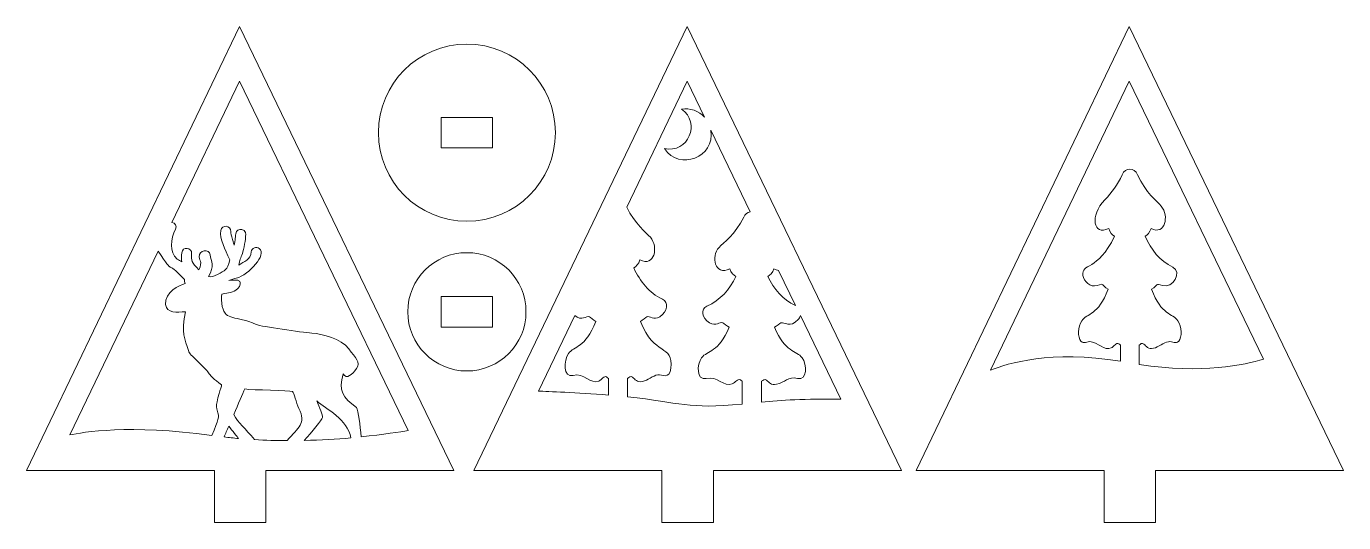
# Model space of a CAD drawing. Header units: inches. Extents: x 0.2 to 15.5, y 0.1 to 5.8.
import ezdxf

# ---------------------------------------------------------------- set-up
doc = ezdxf.new("R2010")
doc.units = ezdxf.units.IN
doc.header["$MEASUREMENT"] = 0
doc.layers.add('_U+0421_U+043B_U+043E_U+0439 1', color=7, linetype='Continuous')

msp = doc.modelspace()

# ---------------------------------------------------------------- linework, layer by layer
at = {"layer": '_U+0421_U+043B_U+043E_U+0439 1', "color": 1, "lineweight": 9, "true_color": 0xff0000}
for points in [[(2.645, 5.846), (0.158, 0.67), (2.351, 0.67), (2.351, 0.062), (2.952, 0.062), (2.952, 0.67), (5.146, 0.67), (2.645, 5.846)], [(7.867, 5.846), (5.38, 0.67), (7.573, 0.67), (7.573, 0.062), (8.175, 0.062), (8.175, 0.67), (10.369, 0.67), (7.867, 5.846)], [(13.025, 5.846), (10.538, 0.67), (12.731, 0.67), (12.731, 0.062), (13.332, 0.062), (13.332, 0.67), (15.526, 0.67), (13.025, 5.846)], [(5.598, 4.429), (4.996, 4.429), (4.996, 4.784), (5.598, 4.784), (5.598, 4.429), (5.598, 4.429)], [(5.598, 2.341), (4.996, 2.341), (4.996, 2.696), (5.598, 2.696), (5.598, 2.341), (5.598, 2.341)]]:
    msp.add_lwpolyline(points, dxfattribs=at)
for points, knots in [([(5.297, 5.639), (4.727, 5.639), (4.265, 5.177), (4.265, 4.607), (4.265, 4.036), (4.727, 3.574), (5.297, 3.574), (5.868, 3.574), (6.33, 4.036), (6.33, 4.607), (6.33, 5.177), (5.868, 5.639), (5.297, 5.639)], [0, 0, 0, 0, 1, 1, 1, 2, 2, 2, 3, 3, 3, 4, 4, 4, 4]), ([(2.645, 5.206), (2.645, 5.206), (4.613, 1.136), (4.613, 1.136), (4.522, 1.12), (4.326, 1.088), (4.064, 1.061), (4.051, 1.195), (4.033, 1.36), (4.011, 1.405), (3.849, 1.52), (3.792, 1.599), (3.855, 1.795), (3.895, 1.725), (3.959, 1.79), (4.008, 1.856), (4.065, 1.933), (3.999, 1.978), (3.919, 2.088), (3.833, 2.204), (3.609, 2.262), (3.488, 2.271), (3.372, 2.28), (2.898, 2.345), (2.84, 2.371), (2.596, 2.483), (2.487, 2.405), (2.444, 2.579), (2.434, 2.618), (2.434, 2.701), (2.438, 2.724), (2.476, 2.731), (2.559, 2.743), (2.6, 2.77), (2.639, 2.794), (2.661, 2.834), (2.651, 2.862), (2.643, 2.886), (2.629, 2.895), (2.522, 2.884), (2.554, 2.896), (2.582, 2.904), (2.607, 2.91), (2.756, 2.95), (2.969, 3.187), (2.875, 3.256), (2.841, 3.28), (2.787, 3.265), (2.782, 3.216), (2.772, 3.126), (2.697, 3.104), (2.638, 3.063), (2.648, 3.118), (2.657, 3.145), (2.679, 3.2), (2.695, 3.239), (2.717, 3.383), (2.716, 3.4), (2.716, 3.42), (2.725, 3.469), (2.67, 3.478), (2.641, 3.482), (2.607, 3.467), (2.601, 3.429), (2.593, 3.376), (2.604, 3.416), (2.583, 3.295), (2.583, 3.295), (2.541, 3.424), (2.542, 3.455), (2.544, 3.529), (2.437, 3.54), (2.426, 3.467), (2.41, 3.361), (2.477, 3.254), (2.53, 3.124), (2.5, 2.999), (2.477, 3.002), (2.388, 2.955), (2.349, 2.935), (2.321, 2.92), (2.281, 2.929), (2.362, 3.054), (2.309, 3.107), (2.303, 3.184), (2.296, 3.26), (2.168, 3.234), (2.175, 3.16), (2.177, 3.135), (2.186, 3.114), (2.194, 3.093), (2.189, 3.058), (2.18, 3.028), (2.169, 3.007), (2.086, 3.096), (2.08, 3.113), (2.086, 3.195), (2.092, 3.27), (1.977, 3.282), (1.971, 3.206), (1.968, 3.17), (1.966, 3.134), (1.971, 3.1), (1.954, 3.111), (1.937, 3.12), (1.919, 3.134), (1.822, 3.21), (1.84, 3.368), (1.899, 3.483), (1.917, 3.518), (1.895, 3.556), (1.855, 3.561), (1.855, 3.561), (2.645, 5.206), (2.645, 5.206)], [0, 0, 0, 0, 1, 1, 1, 2, 2, 2, 3, 3, 3, 4, 4, 4, 5, 5, 5, 6, 6, 6, 7, 7, 7, 8, 8, 8, 9, 9, 9, 10, 10, 10, 11, 11, 11, 12, 12, 12, 13, 13, 13, 14, 14, 14, 15, 15, 15, 16, 16, 16, 17, 17, 17, 18, 18, 18, 19, 19, 19, 20, 20, 20, 21, 21, 21, 22, 22, 22, 23, 23, 23, 24, 24, 24, 25, 25, 25, 26, 26, 26, 27, 27, 27, 28, 28, 28, 29, 29, 29, 30, 30, 30, 31, 31, 31, 32, 32, 32, 33, 33, 33, 34, 34, 34, 35, 35, 35, 36, 36, 36, 37, 37, 37, 38, 38, 38, 38]), ([(8.527, 3.622), (8.431, 3.421), (8.287, 3.319), (8.24, 3.269), (8.14, 3.163), (8.191, 2.935), (8.364, 3.019), (8.381, 2.975), (8.407, 2.943), (8.437, 2.932), (8.359, 2.78), (8.255, 2.651), (8.098, 2.585), (8.025, 2.554), (8.035, 2.445), (8.128, 2.391), (8.205, 2.346), (8.245, 2.404), (8.282, 2.391), (8.294, 2.387), (8.331, 2.353), (8.358, 2.339), (8.236, 2.041), (8.101, 2.069), (8.036, 1.984), (7.979, 1.907), (7.974, 1.712), (8.09, 1.742), (8.219, 1.775), (8.295, 1.638), (8.394, 1.678), (8.434, 1.694), (8.453, 1.744), (8.488, 1.724), (8.495, 1.719), (8.502, 1.714), (8.509, 1.709), (8.509, 1.709), (8.509, 1.444), (8.509, 1.444), (7.872, 1.379), (7.797, 1.463), (7.172, 1.528), (7.172, 1.528), (7.172, 1.743), (7.172, 1.743), (7.192, 1.757), (7.206, 1.774), (7.229, 1.756), (7.259, 1.733), (7.282, 1.692), (7.345, 1.706), (7.407, 1.72), (7.468, 1.775), (7.525, 1.785), (7.577, 1.793), (7.661, 1.723), (7.676, 1.861), (7.708, 2.151), (7.481, 1.992), (7.322, 2.406), (7.348, 2.421), (7.385, 2.458), (7.396, 2.462), (7.433, 2.475), (7.473, 2.414), (7.549, 2.462), (7.642, 2.52), (7.65, 2.634), (7.578, 2.666), (7.421, 2.737), (7.319, 2.875), (7.244, 3.031), (7.273, 3.043), (7.299, 3.077), (7.316, 3.124), (7.487, 3.035), (7.537, 3.275), (7.438, 3.387), (7.392, 3.44), (7.258, 3.54), (7.163, 3.74), (7.163, 3.74), (7.868, 5.206), (7.868, 5.206), (7.868, 5.206), (8.07, 4.786), (8.07, 4.786), (8.002, 4.863), (7.9, 4.897), (7.801, 4.881), (8.033, 4.724), (7.876, 4.358), (7.601, 4.422), (7.776, 4.158), (8.197, 4.317), (8.143, 4.636), (8.143, 4.636), (8.603, 3.683), (8.603, 3.683), (8.573, 3.677), (8.544, 3.657), (8.527, 3.622)], [0, 0, 0, 0, 1, 1, 1, 2, 2, 2, 3, 3, 3, 4, 4, 4, 5, 5, 5, 6, 6, 6, 7, 7, 7, 8, 8, 8, 9, 9, 9, 10, 10, 10, 11, 11, 11, 12, 12, 12, 13, 13, 13, 14, 14, 14, 15, 15, 15, 16, 16, 16, 17, 17, 17, 18, 18, 18, 19, 19, 19, 20, 20, 20, 21, 21, 21, 22, 22, 22, 23, 23, 23, 24, 24, 24, 25, 25, 25, 26, 26, 26, 27, 27, 27, 28, 28, 28, 29, 29, 29, 30, 30, 30, 31, 31, 31, 32, 32, 32, 33, 33, 33, 34, 34, 34, 34]), ([(13.025, 5.206), (13.025, 5.206), (14.591, 1.967), (14.591, 1.967), (14.371, 1.898), (13.88, 1.793), (13.14, 1.905), (13.14, 1.905), (13.14, 2.129), (13.14, 2.129), (13.159, 2.143), (13.172, 2.16), (13.194, 2.142), (13.224, 2.119), (13.246, 2.079), (13.307, 2.093), (13.367, 2.107), (13.426, 2.161), (13.481, 2.17), (13.532, 2.179), (13.568, 2.137), (13.602, 2.175), (13.642, 2.219), (13.639, 2.348), (13.592, 2.415), (13.531, 2.503), (13.401, 2.474), (13.284, 2.783), (13.367, 2.83), (13.326, 2.856), (13.412, 2.826), (13.535, 2.783), (13.646, 2.987), (13.533, 3.039), (13.38, 3.109), (13.281, 3.246), (13.209, 3.4), (13.237, 3.411), (13.262, 3.444), (13.279, 3.49), (13.445, 3.403), (13.493, 3.64), (13.398, 3.75), (13.353, 3.802), (13.215, 3.908), (13.123, 4.116), (13.084, 4.204), (12.98, 4.204), (12.941, 4.116), (12.89, 4), (12.823, 3.911), (12.739, 3.823), (12.563, 3.642), (12.605, 3.395), (12.785, 3.49), (12.801, 3.444), (12.826, 3.411), (12.854, 3.4), (12.657, 2.981), (12.461, 3.095), (12.485, 2.941), (12.495, 2.879), (12.57, 2.797), (12.651, 2.826), (12.738, 2.857), (12.695, 2.83), (12.779, 2.783), (12.662, 2.474), (12.533, 2.503), (12.471, 2.415), (12.424, 2.348), (12.421, 2.219), (12.461, 2.175), (12.495, 2.137), (12.532, 2.179), (12.582, 2.17), (12.656, 2.158), (12.737, 2.064), (12.814, 2.097), (12.851, 2.113), (12.87, 2.166), (12.903, 2.145), (12.91, 2.14), (12.917, 2.134), (12.924, 2.129), (12.924, 2.129), (12.924, 1.942), (12.924, 1.942), (12.11, 2.074), (11.603, 1.919), (11.407, 1.837), (11.407, 1.837), (13.025, 5.206), (13.025, 5.206)], [0, 0, 0, 0, 1, 1, 1, 2, 2, 2, 3, 3, 3, 4, 4, 4, 5, 5, 5, 6, 6, 6, 7, 7, 7, 8, 8, 8, 9, 9, 9, 10, 10, 10, 11, 11, 11, 12, 12, 12, 13, 13, 13, 14, 14, 14, 15, 15, 15, 16, 16, 16, 17, 17, 17, 18, 18, 18, 19, 19, 19, 20, 20, 20, 21, 21, 21, 22, 22, 22, 23, 23, 23, 24, 24, 24, 25, 25, 25, 26, 26, 26, 27, 27, 27, 28, 28, 28, 29, 29, 29, 30, 30, 30, 31, 31, 31, 31]), ([(2.001, 2.896), (2.003, 2.88), (2.006, 2.864), (2.01, 2.849), (1.944, 2.826), (1.772, 2.752), (1.783, 2.603), (1.79, 2.498), (1.919, 2.515), (2.013, 2.52), (1.961, 2.275), (2.009, 2.195), (2.048, 2.067), (2.058, 2.032), (2.096, 1.998), (2.144, 1.954), (2.346, 1.769), (2.24, 1.812), (2.436, 1.666), (2.435, 1.654), (2.419, 1.608), (2.406, 1.568), (2.311, 1.251), (2.494, 1.446), (2.32, 1.078), (1.358, 1.21), (0.809, 1.115), (0.665, 1.083), (0.665, 1.083), (1.694, 3.226), (1.694, 3.226), (1.906, 2.915), (1.762, 3.151), (2.001, 2.896)], [0, 0, 0, 0, 1, 1, 1, 2, 2, 2, 3, 3, 3, 4, 4, 4, 5, 5, 5, 6, 6, 6, 7, 7, 7, 8, 8, 8, 9, 9, 9, 10, 10, 10, 11, 11, 11, 11]), ([(5.297, 3.208), (4.917, 3.208), (4.608, 2.899), (4.608, 2.519), (4.608, 2.138), (4.917, 1.829), (5.297, 1.829), (5.678, 1.829), (5.987, 2.138), (5.987, 2.519), (5.987, 2.899), (5.678, 3.208), (5.297, 3.208)], [0, 0, 0, 0, 1, 1, 1, 2, 2, 2, 3, 3, 3, 4, 4, 4, 4]), ([(8.88, 3.019), (8.897, 3.011), (8.916, 3.003), (8.934, 3), (8.934, 3), (9.131, 2.592), (9.131, 2.592), (8.982, 2.659), (8.882, 2.786), (8.807, 2.932), (8.837, 2.943), (8.863, 2.975), (8.88, 3.019)], [0, 0, 0, 0, 1, 1, 1, 2, 2, 2, 3, 3, 3, 4, 4, 4, 4]), ([(6.95, 1.548), (6.573, 1.577), (6.245, 1.59), (6.132, 1.594), (6.132, 1.594), (6.555, 2.475), (6.555, 2.475), (6.641, 2.404), (6.687, 2.476), (6.726, 2.462), (6.738, 2.458), (6.774, 2.421), (6.801, 2.406), (6.68, 2.093), (6.547, 2.122), (6.483, 2.033), (6.426, 1.953), (6.42, 1.746), (6.536, 1.778), (6.663, 1.813), (6.737, 1.669), (6.836, 1.711), (6.875, 1.727), (6.895, 1.78), (6.928, 1.759), (6.936, 1.754), (6.943, 1.748), (6.95, 1.743), (6.95, 1.743), (6.95, 1.548), (6.95, 1.548), (6.95, 1.548), (6.95, 1.548), (6.95, 1.548)], [0, 0, 0, 0, 1, 1, 1, 2, 2, 2, 3, 3, 3, 4, 4, 4, 5, 5, 5, 6, 6, 6, 7, 7, 7, 8, 8, 8, 9, 9, 9, 10, 10, 10, 11, 11, 11, 11]), ([(8.735, 1.467), (8.735, 1.467), (8.735, 1.709), (8.735, 1.709), (8.755, 1.722), (8.768, 1.738), (8.792, 1.721), (8.823, 1.699), (8.846, 1.66), (8.91, 1.674), (9.007, 1.694), (9.045, 1.77), (9.154, 1.742), (9.271, 1.711), (9.265, 1.908), (9.208, 1.984), (9.143, 2.069), (9.008, 2.041), (8.886, 2.339), (8.913, 2.353), (8.949, 2.387), (8.962, 2.391), (9, 2.404), (9.07, 2.323), (9.162, 2.429), (9.172, 2.441), (9.182, 2.455), (9.188, 2.474), (9.188, 2.474), (9.659, 1.5), (9.659, 1.5), (9.241, 1.507), (8.96, 1.488), (8.735, 1.467)], [0, 0, 0, 0, 1, 1, 1, 2, 2, 2, 3, 3, 3, 4, 4, 4, 5, 5, 5, 6, 6, 6, 7, 7, 7, 8, 8, 8, 9, 9, 9, 10, 10, 10, 11, 11, 11, 11]), ([(3.2, 1.017), (3.076, 1.017), (2.949, 1.021), (2.819, 1.029), (2.711, 1.165), (2.63, 1.219), (2.578, 1.323), (2.63, 1.444), (2.681, 1.563), (2.705, 1.62), (2.802, 1.604), (3.224, 1.606), (3.262, 1.59), (3.285, 1.574), (3.302, 1.46), (3.336, 1.393), (3.429, 1.212), (3.33, 1.175), (3.2, 1.017)], [0, 0, 0, 0, 1, 1, 1, 2, 2, 2, 3, 3, 3, 4, 4, 4, 5, 5, 5, 6, 6, 6, 6]), ([(3.545, 1.481), (3.656, 1.384), (3.907, 1.267), (3.943, 1.049), (3.779, 1.035), (3.596, 1.024), (3.399, 1.019), (3.483, 1.113), (3.608, 1.264), (3.612, 1.286), (3.62, 1.318), (3.577, 1.401), (3.545, 1.481)], [0, 0, 0, 0, 1, 1, 1, 2, 2, 2, 3, 3, 3, 4, 4, 4, 4]), ([(2.633, 1.042), (2.577, 1.047), (2.521, 1.053), (2.464, 1.06), (2.481, 1.098), (2.499, 1.141), (2.519, 1.186), (2.559, 1.137), (2.622, 1.056), (2.633, 1.042)], [0, 0, 0, 0, 1, 1, 1, 2, 2, 2, 3, 3, 3, 3])]:
    msp.add_open_spline(points, degree=3, knots=knots, dxfattribs=at)

doc.saveas('drawing.dxf')
